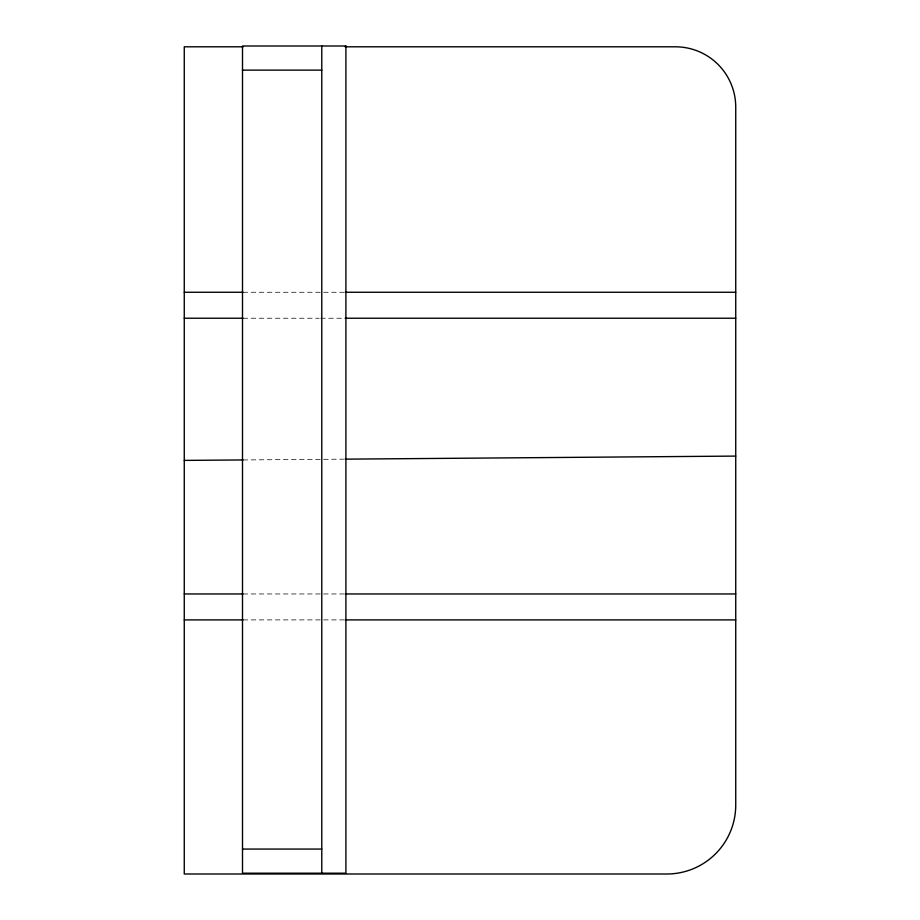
<?xml version="1.0" encoding="UTF-8"?>
<svg xmlns="http://www.w3.org/2000/svg" width="920" height="920" viewBox="0 0 920 920"><rect width="100%" height="100%" fill="white"/><g stroke="black" fill="none" stroke-linecap="round" stroke-linejoin="round"><path stroke-width="0.69" stroke-dasharray="4.6 3.45" d="M243.144 459.942L322.138 459.322M323.575 459.31L343.678 459.16M243.144 292.261L322.138 292.261M323.575 292.261L343.678 292.261M243.144 318.228L319.263 318.228M320.7 318.228L343.678 318.228M243.144 593.963L322.138 593.963M323.575 593.963L343.678 593.963M243.144 619.896L322.138 619.896M323.575 619.896L343.678 619.896"/><path stroke-width="1.38" d="M184.264 460.402L243.144 459.942M345.115 459.149L735.735 456.09M243.144 46.805L184.264 46.805L184.264 874L666.804 874A68.931 68.931 0 0 0 735.735 805.069L735.735 107.123A60.317 60.317 0 0 0 675.418 46.805L345.115 46.805M242.5 70.127L321.781 70.127M184.264 292.261L243.144 292.261M345.115 292.261L735.735 292.261M184.264 318.228L243.144 318.228M345.115 318.228L735.735 318.228M184.264 593.963L243.144 593.963M345.115 593.963L735.735 593.963M184.264 619.896L243.144 619.896M345.115 619.896L735.735 619.896M242.5 849.068L321.781 849.068M321.781 46L321.781 873.195M345.897 46L242.5 46L242.5 873.195L345.897 873.195L345.897 46"/></g></svg>
